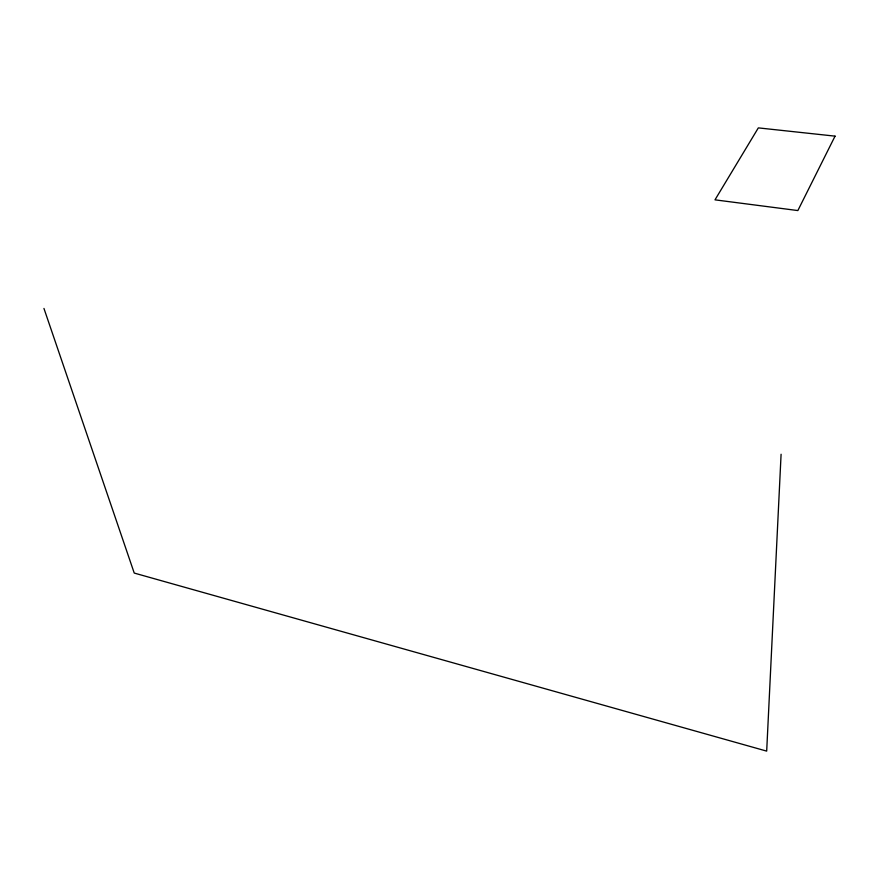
<?xml version="1.0" encoding="UTF-8"?>
<svg xmlns="http://www.w3.org/2000/svg" width="879" height="879" viewBox="0 0 879 879"><rect width="100%" height="100%" fill="white"/><g stroke="black" fill="none" stroke-linecap="round" stroke-linejoin="round"><path stroke-width="1.32" d="M781.09 454.256L766.686 751.116L134.234 573.064L43.95 308.43M835.05 136.146L797.857 210.564L714.99 199.841L758.335 127.884L835.05 136.146"/></g></svg>
